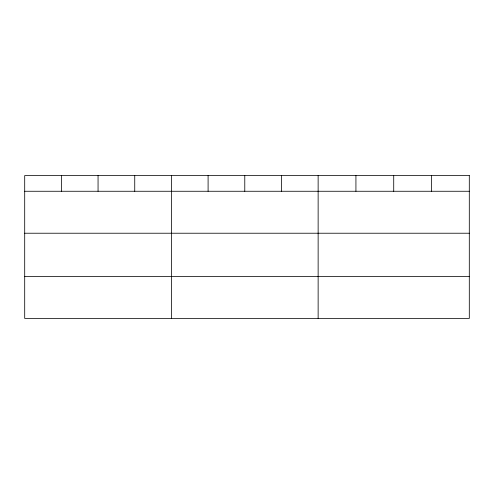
<?xml version="1.0" encoding="UTF-8"?>
<svg xmlns="http://www.w3.org/2000/svg" width="494" height="494" viewBox="0 0 494 494"><rect width="100%" height="100%" fill="white"/><g stroke="black" fill="none" stroke-linecap="round" stroke-linejoin="round"><path stroke-width="0.74" d="M24.7 191.264L469.3 191.264M24.7 233.224L469.3 233.224M24.7 276.461L469.3 276.461M431.509 175.58L431.509 191.264M393.718 175.58L393.718 191.264M355.927 175.58L355.927 191.264M318.136 175.58L318.136 318.42M281.457 175.58L281.457 191.264M244.777 175.58L244.777 191.264M208.098 175.58L208.098 191.264M171.418 175.58L171.418 318.42M134.739 175.58L134.739 191.264M98.059 175.58L98.059 191.264M61.38 175.58L61.38 191.264M469.3 175.58L24.7 175.58L24.7 318.42L469.3 318.42L469.3 175.58"/></g></svg>
